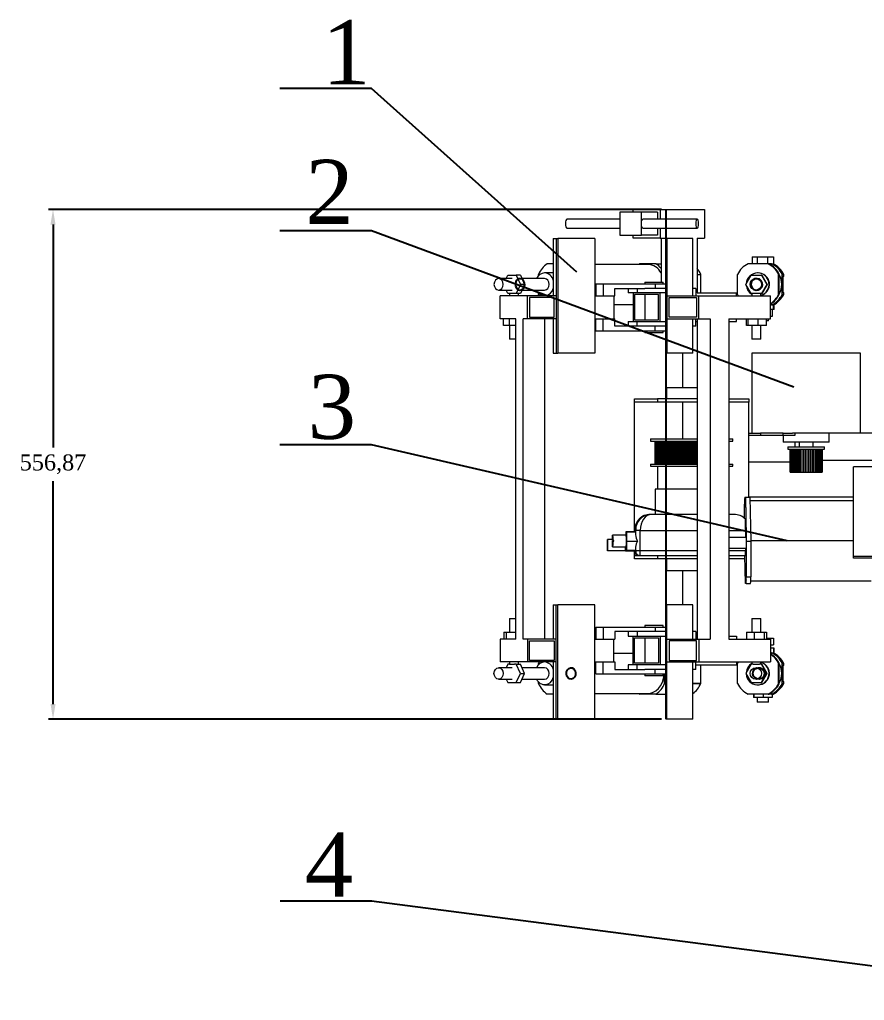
# Model space of a CAD drawing. Header units: millimetres. Extents: x -250 to 3947, y -1468 to 870.
# Drawn here: x -249.9 to -65.5, y 577.8 to 792.1 of the extents above; entities that cross this region are included whole.
import ezdxf

# ---------------------------------------------------------------- set-up
doc = ezdxf.new("R2010")
doc.units = ezdxf.units.MM
doc.header["$PDSIZE"] = -1
doc.styles.get("Standard").update_dxf_attribs({"font": 'times_0.ttf'})
doc.dimstyles.new('ISO-25', dxfattribs={"dimtxt": 2.5, "dimasz": 2.5, "dimexe": 1.25, "dimexo": 0.625, "dimtad": 1, "dimtxsty": 'Standard', "dimcen": 2.5, "dimadec": 0, "dimazin": 0, "dimtfac": 1, "dimtmove": 0, "dimatfit": 3, "dimfxl": 1, "dimarcsym": 0})

# ---------------------------------------------------------------- blocks, each defined once
blk = doc.blocks.new('*D4')
at = {"color": 0, "lineweight": -2}
for p, q in [((-109.77, 750.66), (-243.64, 750.66)), ((-242.64, 747.36), (-242.64, 698.68)), ((-242.64, 642.59), (-242.64, 691.27)), ((-109.77, 639.29), (-243.64, 639.29))]:
    blk.add_line(p, q, dxfattribs=at)
at = {"color": 0}
for points in [[(-243.19, 747.36), (-242.09, 747.36), (-242.64, 750.66)], [(-243.19, 642.59), (-242.09, 642.59), (-242.64, 639.29)]]:
    blk.add_solid(points, dxfattribs=at)
at = {"layer": 'Defpoints', "color": 0}
for p in [(-242.64, 750.66), (-108.77, 750.66), (-108.77, 639.29)]:
    blk.add_point(p, dxfattribs=at)
at = {"color": 0, "insert": (-242.64, 694.97), "char_height": 3.5, "attachment_point": 5}
blk.add_mtext('556,87', dxfattribs=at)

msp = doc.modelspace()

# ---------------------------------------------------------------- linework, layer by layer
for p, q in [((-173.1189, 777.0581), (-193.1189, 777.0581)), ((-128.2238, 736.9326), (-173.1189, 777.0581)), ((-108.765, 639.2865), (-108.765, 750.6615)), ((-173.1189, 746.0018), (-193.1189, 746.0018)), ((-80.8755, 711.8198), (-173.1189, 746.0018)), ((-173.1189, 699.2308), (-193.1189, 699.2308)), ((-82.3568, 678.2255), (-173.1189, 699.2308)), ((-173.0029, 599.5242), (-193.0029, 599.5242)), ((-6.1117, 577.8498), (-173.1189, 599.5393))]:
    msp.add_line(p, q)
at = {"color": 7, "linetype": 'Continuous', "lineweight": 15}
for p, q in [((-114.1458, 750.0365), (-118.8867, 750.0365)), ((-118.8867, 750.0365), (-118.8867, 747.5365)), ((-115.9841, 750.6615), (-110.058, 750.6615)), ((-115.9841, 750.0365), (-115.9841, 750.6615)), ((-110.6506, 750.0365), (-114.1458, 750.0365)), ((-114.1458, 747.5365), (-114.1458, 750.0365)), ((-110.6506, 750.0365), (-110.6506, 748.5365)), ((-110.058, 750.6615), (-110.058, 748.5365)), ((-110.058, 750.6615), (-100.3589, 750.6615)), ((-100.3589, 750.6615), (-100.3589, 744.4115)), ((-118.8867, 748.5365), (-130.4211, 748.5365)), ((-101.9758, 748.5365), (-113.828, 748.5365)), ((-130.4211, 746.5365), (-118.8867, 746.5365)), ((-118.8867, 747.5365), (-118.8867, 745.0365)), ((-114.1458, 745.0365), (-114.1458, 747.5365)), ((-113.828, 746.5365), (-101.9758, 746.5365)), ((-110.6506, 746.5365), (-110.6506, 745.0365)), ((-110.058, 746.5365), (-110.058, 744.4115)), ((-133.3996, 744.2865), (-133.3996, 731.7865)), ((-133.3996, 744.2865), (-132.7564, 744.2865)), ((-132.7564, 744.2865), (-132.7564, 719.2865)), ((-132.7564, 744.2865), (-132.4237, 744.2865)), ((-132.4237, 744.2865), (-132.4237, 719.2865)), ((-124.3295, 744.2865), (-132.4237, 744.2865)), ((-124.3295, 744.2865), (-124.3295, 719.2865)), ((-118.8867, 745.0365), (-114.1458, 745.0365)), ((-115.9841, 744.4115), (-115.9841, 745.0365)), ((-110.058, 744.4115), (-115.9841, 744.4115)), ((-110.6506, 745.0365), (-114.1458, 745.0365)), ((-110.058, 744.4115), (-103.9335, 744.4115)), ((-109.8596, 744.4115), (-109.8596, 734.7865)), ((-108.765, 744.2865), (-108.765, 719.2865)), ((-108.5662, 744.2865), (-108.765, 744.2865)), ((-108.5662, 744.2865), (-108.5662, 719.2865)), ((-102.9512, 744.2865), (-108.5662, 744.2865)), ((-103.9335, 744.4115), (-103.9335, 744.2865)), ((-102.9512, 731.7865), (-102.9512, 744.2865)), ((-101.9476, 744.4115), (-100.3589, 744.4115)), ((-101.9476, 744.4115), (-101.9476, 732.4115)), ((-89.959, 740.2865), (-89.959, 738.7865)), ((-89.959, 740.2865), (-88.8968, 740.2865)), ((-88.8968, 740.2865), (-88.8968, 738.7865)), ((-88.8968, 740.2865), (-86.5898, 740.2865)), ((-86.5898, 740.2865), (-86.5898, 738.7865)), ((-86.5898, 740.2865), (-85.345, 740.2865)), ((-85.345, 740.2865), (-85.345, 738.7865)), ((-133.3996, 738.7865), (-134.7164, 738.7865)), ((-112.76, 738.6615), (-124.3295, 738.6615)), ((-114.5273, 738.7865), (-114.7229, 738.6615)), ((-110.9927, 738.7865), (-114.5273, 738.7865)), ((-110.9927, 738.7865), (-109.8596, 738.7865)), ((-86.5059, 738.7865), (-90.8637, 738.7865)), ((-86.5059, 738.7865), (-86.3567, 738.7865)), ((-85.7141, 738.7865), (-86.3567, 738.7865)), ((-85.7141, 738.7865), (-85.4792, 738.7865)), ((-85.4792, 738.7865), (-85.345, 738.7865)), ((-142.4061, 735.5365), (-145.3321, 735.5365)), ((-143.6936, 735.5365), (-143.3425, 736.2865)), ((-143.3425, 736.2865), (-141.4698, 736.2865)), ((-140.592, 736.2865), (-141.4698, 736.2865)), ((-141.4698, 736.2865), (-140.5334, 734.2865)), ((-140.592, 736.2865), (-139.6556, 734.2865)), ((-135.2898, 735.5365), (-140.2409, 735.5365)), ((-136.5981, 736.1962), (-136.5981, 736.466)), ((-133.3996, 736.7865), (-135.2898, 736.7865)), ((-101.9476, 736.466), (-101.2109, 736.466)), ((-101.9476, 736.4115), (-101.1709, 736.4115)), ((-101.2109, 736.4115), (-101.2109, 736.466)), ((-101.1709, 732.4115), (-101.1709, 736.4115)), ((-93.1836, 732.1071), (-93.1836, 736.466)), ((-91.3666, 734.2865), (-90.2122, 736.2865)), ((-90.2122, 736.2865), (-87.9034, 736.2865)), ((-89.0578, 735.5365), (-89.1726, 735.5365)), ((-88.6848, 736.7865), (-88.7766, 736.7865)), ((-87.869, 736.2865), (-87.9034, 736.2865)), ((-87.9034, 736.2865), (-86.749, 734.2865)), ((-87.869, 736.2865), (-86.7146, 734.2865)), ((-84.186, 732.1071), (-84.186, 736.466)), ((-84.186, 736.466), (-84.0368, 736.466)), ((-84.0368, 732.1071), (-84.0368, 736.466)), ((-83.3942, 736.466), (-83.0844, 736.466)), ((-83.3942, 732.1071), (-83.3942, 736.466)), ((-83.0844, 736.0365), (-83.3024, 736.0365)), ((-83.3024, 736.0365), (-83.3024, 732.5365)), ((-83.0844, 736.0365), (-83.0844, 736.466)), ((-145.3321, 733.0365), (-142.4061, 733.0365)), ((-143.3425, 732.2865), (-143.6936, 733.0365)), ((-140.5334, 734.2865), (-141.4698, 732.2865)), ((-139.6556, 734.2865), (-140.592, 732.2865)), ((-139.6556, 734.2865), (-140.5334, 734.2865)), ((-140.2409, 733.0365), (-135.2898, 733.0365)), ((-124.0905, 734.4115), (-124.0905, 731.7865)), ((-124.0905, 734.4115), (-122.5372, 734.4115)), ((-122.5372, 734.4115), (-122.5372, 731.7865)), ((-122.5372, 734.4115), (-111.1252, 734.4115)), ((-119.953, 733.4115), (-113.3757, 733.4115)), ((-119.953, 731.7865), (-119.953, 733.4115)), ((-117.0787, 733.4115), (-117.0787, 732.4115)), ((-115.092, 733.4115), (-115.092, 732.4115)), ((-113.4323, 734.7865), (-113.4323, 734.4115)), ((-113.4323, 734.7865), (-109.4323, 734.7865)), ((-108.765, 733.4115), (-113.3757, 733.4115)), ((-111.1252, 734.4115), (-111.1252, 733.4115)), ((-111.1252, 734.4115), (-108.765, 734.4115)), ((-109.4323, 734.4115), (-109.4323, 734.7865)), ((-102.2739, 733.4115), (-102.9512, 733.4115)), ((-102.2739, 733.4115), (-102.2739, 731.7865)), ((-90.2122, 732.2865), (-91.3666, 734.2865)), ((-89.1726, 733.0365), (-89.0578, 733.0365)), ((-86.749, 734.2865), (-87.9034, 732.2865)), ((-86.7146, 734.2865), (-87.869, 732.2865)), ((-86.7146, 734.2865), (-86.749, 734.2865)), ((-144.9649, 726.7865), (-144.9649, 731.7865)), ((-139.0623, 731.7865), (-144.9649, 731.7865)), ((-142.9425, 732.2865), (-143.3425, 732.2865)), ((-142.9672, 732.2865), (-142.9672, 731.7865)), ((-141.8698, 732.2865), (-142.9425, 732.2865)), ((-141.4698, 732.2865), (-141.8698, 732.2865)), ((-140.592, 732.2865), (-141.4698, 732.2865)), ((-140.9672, 731.7865), (-140.9672, 732.2865)), ((-139.0623, 726.7865), (-139.0623, 731.7865)), ((-132.7564, 731.7865), (-139.0623, 731.7865)), ((-133.1978, 731.4365), (-138.6209, 731.4365)), ((-138.6209, 731.4365), (-138.6209, 727.1365)), ((-136.5981, 732.1071), (-136.5981, 732.3768)), ((-136.5981, 732.1071), (-136.4603, 731.7865)), ((-133.1978, 727.1365), (-133.1978, 731.4365)), ((-132.7564, 731.7865), (-132.7564, 726.7865)), ((-124.3295, 731.7865), (-122.5372, 731.7865)), ((-122.5372, 731.7865), (-119.953, 731.7865)), ((-120.1609, 731.7865), (-120.1609, 726.7865)), ((-115.9841, 732.4115), (-117.0787, 732.4115)), ((-115.5083, 732.4115), (-115.9841, 732.4115)), ((-115.9841, 732.4115), (-115.9841, 726.1615)), ((-115.6522, 732.0615), (-115.6522, 726.5115)), ((-110.3898, 732.0615), (-115.6522, 732.0615)), ((-115.092, 732.4115), (-115.5083, 732.4115)), ((-108.765, 732.4115), (-115.092, 732.4115)), ((-113.4323, 732.0615), (-113.4323, 726.5115)), ((-110.3898, 726.5115), (-110.3898, 732.0615)), ((-110.058, 726.1615), (-110.058, 732.4115)), ((-108.5662, 731.7865), (-108.5662, 726.7865)), ((-108.5662, 731.7865), (-101.6109, 731.7865)), ((-108.0793, 731.4365), (-102.0978, 731.4365)), ((-108.0793, 727.1365), (-108.0793, 731.4365)), ((-102.0978, 731.4365), (-102.0978, 727.1365)), ((-101.9476, 732.4115), (-93.3764, 732.4115)), ((-101.6109, 726.7865), (-101.6109, 731.7865)), ((-101.6109, 731.7865), (-85.9744, 731.7865)), ((-93.3764, 731.7865), (-93.3764, 732.4115)), ((-93.1836, 732.1071), (-93.0138, 731.7865)), ((-89.7191, 732.2865), (-90.2122, 732.2865)), ((-90.0406, 732.2865), (-90.0406, 731.7865)), ((-88.3965, 732.2865), (-89.7191, 732.2865)), ((-87.9034, 732.2865), (-88.3965, 732.2865)), ((-88.0406, 731.7865), (-88.0406, 732.2865)), ((-87.869, 732.2865), (-87.9034, 732.2865)), ((-85.9744, 726.7865), (-85.9744, 731.7865)), ((-84.186, 732.1071), (-84.0368, 732.1071)), ((-83.3942, 732.1071), (-83.0844, 732.1071)), ((-83.3024, 732.5365), (-83.0844, 732.5365)), ((-83.0844, 732.1071), (-83.0844, 732.5365)), ((-120.1609, 729.9115), (-115.9841, 729.9115)), ((-85.7141, 729.7865), (-85.9744, 729.7865)), ((-85.2816, 728.7865), (-85.9744, 728.7865)), ((-85.7141, 729.7865), (-85.5013, 729.7865)), ((-85.6135, 728.7865), (-85.6135, 727.2865)), ((-85.5013, 729.7865), (-85.2816, 729.7865)), ((-85.2816, 728.7865), (-85.2816, 729.7865)), ((-85.2816, 729.7865), (-85.152, 729.7865)), ((-85.152, 728.7865), (-85.2816, 728.7865)), ((-85.152, 728.7865), (-85.152, 729.7865)), ((-141.5476, 726.7865), (-144.9649, 726.7865)), ((-144.267, 725.2865), (-144.267, 726.7865)), ((-142.9347, 725.2865), (-142.9347, 726.7865)), ((-141.5476, 656.7865), (-141.5476, 726.7865)), ((-139.9943, 656.7865), (-139.9943, 726.7865)), ((-139.0623, 726.7865), (-139.9943, 726.7865)), ((-132.7564, 726.7865), (-139.0623, 726.7865)), ((-138.6209, 727.1365), (-133.1978, 727.1365)), ((-135.2417, 656.7865), (-135.2417, 726.7865)), ((-133.3996, 726.7865), (-133.3996, 719.2865)), ((-124.3295, 726.7865), (-122.5372, 726.7865)), ((-124.0905, 724.1615), (-124.0905, 726.7865)), ((-122.5372, 724.1615), (-122.5372, 726.7865)), ((-122.5372, 726.7865), (-119.953, 726.7865)), ((-119.953, 725.1615), (-119.953, 726.7865)), ((-115.6522, 726.5115), (-110.3898, 726.5115)), ((-108.5662, 726.7865), (-101.6109, 726.7865)), ((-102.0978, 727.1365), (-108.0793, 727.1365)), ((-102.9512, 719.2865), (-102.9512, 726.7865)), ((-102.2739, 725.1615), (-102.2739, 726.7865)), ((-101.9824, 726.7865), (-101.9824, 656.7865)), ((-101.6109, 726.7865), (-99.142, 726.7865)), ((-99.142, 726.7865), (-99.142, 656.7865)), ((-95.0271, 726.7865), (-85.9744, 726.7865)), ((-95.0271, 726.7865), (-95.0271, 656.7865)), ((-93.3764, 726.1615), (-93.3764, 726.7865)), ((-91.207, 725.2865), (-91.207, 726.7865)), ((-90.8165, 725.2865), (-90.8165, 726.7865)), ((-88.6501, 725.2865), (-88.6501, 726.7865)), ((-86.8741, 725.2865), (-86.8741, 726.7865)), ((-86.402, 726.2865), (-86.402, 726.7865)), ((-85.6135, 727.2865), (-85.9744, 727.2865)), ((-142.9347, 725.2865), (-144.267, 725.2865)), ((-142.9672, 725.2865), (-142.9672, 722.2865)), ((-141.5476, 725.2865), (-142.9347, 725.2865)), ((-113.3757, 725.1615), (-119.953, 725.1615)), ((-117.0787, 726.1615), (-117.0787, 725.1615)), ((-117.0787, 726.1615), (-115.9841, 726.1615)), ((-115.9841, 726.1615), (-115.5083, 726.1615)), ((-115.5083, 726.1615), (-115.092, 726.1615)), ((-115.092, 726.1615), (-108.765, 726.1615)), ((-115.092, 725.1615), (-115.092, 726.1615)), ((-108.765, 725.1615), (-113.3757, 725.1615)), ((-111.1252, 724.1615), (-111.1252, 725.1615)), ((-102.2739, 725.1615), (-102.9512, 725.1615)), ((-102.2739, 726.1615), (-101.9824, 726.1615)), ((-95.0271, 726.1615), (-93.3764, 726.1615)), ((-90.8165, 725.2865), (-91.207, 725.2865)), ((-88.6501, 725.2865), (-90.8165, 725.2865)), ((-90.0406, 725.2865), (-90.0406, 722.2865)), ((-86.8741, 725.2865), (-88.6501, 725.2865)), ((-88.0406, 722.2865), (-88.0406, 725.2865)), ((-86.402, 726.2865), (-86.8741, 726.2865)), ((-141.5476, 722.2865), (-142.9672, 722.2865)), ((-124.0905, 724.1615), (-122.5372, 724.1615)), ((-122.5372, 724.1615), (-111.1252, 724.1615)), ((-113.4323, 724.1615), (-113.4323, 723.7865)), ((-113.4323, 723.7865), (-109.4323, 723.7865)), ((-111.1252, 724.1615), (-108.765, 724.1615)), ((-109.4323, 723.7865), (-109.4323, 724.1615)), ((-88.0406, 722.2865), (-90.0406, 722.2865)), ((-133.3996, 719.2865), (-132.7564, 719.2865)), ((-132.7564, 719.2865), (-132.4237, 719.2865)), ((-124.3295, 719.2865), (-132.4237, 719.2865)), ((-108.5662, 719.2865), (-108.765, 719.2865)), ((-102.9512, 719.2865), (-108.5662, 719.2865)), ((-105.1709, 719.2865), (-105.1709, 711.7865)), ((-90.0609, 719.2865), (-90.0609, 701.7865)), ((-78.1709, 719.2865), (-90.0609, 719.2865)), ((-66.2809, 719.2865), (-78.1709, 719.2865)), ((-66.2809, 701.7865), (-66.2809, 719.2865)), ((-108.6709, 711.7865), (-108.6709, 709.2865)), ((-108.6709, 711.7865), (-101.9824, 711.7865)), ((-115.6709, 708.5365), (-115.6709, 709.2865)), ((-115.6709, 709.2865), (-110.6709, 709.2865)), ((-110.6709, 709.2865), (-110.6709, 708.5365)), ((-101.9824, 709.2865), (-110.6709, 709.2865)), ((-95.0271, 709.2865), (-90.6709, 709.2865)), ((-90.6709, 709.2865), (-90.6709, 708.5365)), ((-110.6709, 708.5365), (-115.6709, 708.5365)), ((-115.6709, 680.2611), (-115.6709, 708.5365)), ((-101.9824, 708.5365), (-110.6709, 708.5365)), ((-105.1709, 708.5365), (-105.1709, 700.5365)), ((-90.6709, 708.5365), (-95.0271, 708.5365)), ((-90.6709, 701.7865), (-90.6709, 708.5365)), ((-90.6709, 701.2865), (-90.6709, 701.7865)), ((-90.6709, 701.7865), (-88.1709, 701.7865)), ((-88.1709, 701.2865), (-90.6709, 701.2865)), ((-90.6709, 687.7623), (-90.6709, 701.2865)), ((-88.1709, 701.7865), (-88.1709, 701.2865)), ((-83.1709, 701.7865), (-88.1709, 701.7865)), ((-83.1709, 701.2865), (-88.1709, 701.2865)), ((-83.1709, 701.2865), (-83.1709, 701.7865)), ((-83.1709, 701.7865), (-81.1743, 701.7865)), ((-83.1709, 701.2865), (-83.1709, 699.7865)), ((-80.6709, 701.2865), (-83.1709, 701.2865)), ((-78.1709, 701.7865), (-81.1743, 701.7865)), ((-80.6709, 701.7865), (-80.6709, 701.2865)), ((-66.2809, 701.7865), (-78.1709, 701.7865)), ((-73.1709, 699.7865), (-73.1709, 701.7865)), ((-47.8617, 701.7865), (-66.2809, 701.7865)), ((-112.1709, 700.5365), (-112.1709, 700.0365)), ((-112.1709, 700.5365), (-101.9824, 700.5365)), ((-112.1709, 700.0365), (-101.9824, 700.0365)), ((-111.1697, 695.0365), (-111.1697, 700.0365)), ((-111.1667, 700.0365), (-111.1667, 695.0365)), ((-111.1513, 695.0365), (-111.1513, 700.0365)), ((-111.1421, 700.0365), (-111.1421, 695.0365)), ((-111.1111, 695.0365), (-111.1111, 700.0365)), ((-111.0957, 700.0365), (-111.0957, 695.0365)), ((-111.0491, 695.0365), (-111.0491, 700.0365)), ((-111.0275, 700.0365), (-111.0275, 695.0365)), ((-110.9655, 695.0365), (-110.9655, 700.0365)), ((-110.9378, 700.0365), (-110.9378, 695.0365)), ((-110.8605, 695.0365), (-110.8605, 700.0365)), ((-110.8269, 700.0365), (-110.8269, 695.0365)), ((-110.7345, 695.0365), (-110.7345, 700.0365)), ((-110.6949, 700.0365), (-110.6949, 695.0365)), ((-110.5877, 695.0365), (-110.5877, 700.0365)), ((-110.5423, 700.0365), (-110.5423, 695.0365)), ((-110.4206, 695.0365), (-110.4206, 700.0365)), ((-110.3695, 700.0365), (-110.3695, 695.0365)), ((-110.2336, 695.0365), (-110.2336, 700.0365)), ((-110.177, 700.0365), (-110.177, 695.0365)), ((-110.0273, 695.0365), (-110.0273, 700.0365)), ((-109.9653, 700.0365), (-109.9653, 695.0365)), ((-109.8022, 695.0365), (-109.8022, 700.0365)), ((-109.735, 700.0365), (-109.735, 695.0365)), ((-109.5589, 695.0365), (-109.5589, 700.0365)), ((-109.4866, 700.0365), (-109.4866, 695.0365)), ((-109.2981, 695.0365), (-109.2981, 700.0365)), ((-109.221, 700.0365), (-109.221, 695.0365)), ((-109.0205, 695.0365), (-109.0205, 700.0365)), ((-108.9387, 700.0365), (-108.9387, 695.0365)), ((-108.7269, 695.0365), (-108.7269, 700.0365)), ((-108.6407, 700.0365), (-108.6407, 695.0365)), ((-108.418, 695.0365), (-108.418, 700.0365)), ((-108.3277, 700.0365), (-108.3277, 695.0365)), ((-108.0947, 695.0365), (-108.0947, 700.0365)), ((-108.0005, 700.0365), (-108.0005, 695.0365)), ((-107.758, 695.0365), (-107.758, 700.0365)), ((-107.6601, 700.0365), (-107.6601, 695.0365)), ((-107.4087, 695.0365), (-107.4087, 700.0365)), ((-107.3074, 700.0365), (-107.3074, 695.0365)), ((-107.0478, 695.0365), (-107.0478, 700.0365)), ((-106.9434, 700.0365), (-106.9434, 695.0365)), ((-106.6762, 695.0365), (-106.6762, 700.0365)), ((-106.569, 700.0365), (-106.569, 695.0365)), ((-106.2951, 695.0365), (-106.2951, 700.0365)), ((-106.1853, 700.0365), (-106.1853, 695.0365)), ((-105.9053, 695.0365), (-105.9053, 700.0365)), ((-105.7933, 700.0365), (-105.7933, 695.0365)), ((-105.5081, 695.0365), (-105.5081, 700.0365)), ((-105.3942, 700.0365), (-105.3942, 695.0365)), ((-105.1045, 695.0365), (-105.1045, 700.0365)), ((-104.9889, 700.0365), (-104.9889, 695.0365)), ((-104.6956, 695.0365), (-104.6956, 700.0365)), ((-104.5787, 700.0365), (-104.5787, 695.0365)), ((-104.2825, 695.0365), (-104.2825, 700.0365)), ((-104.1646, 700.0365), (-104.1646, 695.0365)), ((-103.8663, 695.0365), (-103.8663, 700.0365)), ((-103.7478, 700.0365), (-103.7478, 695.0365)), ((-103.4483, 695.0365), (-103.4483, 700.0365)), ((-103.3294, 700.0365), (-103.3294, 695.0365)), ((-103.0294, 695.0365), (-103.0294, 700.0365)), ((-102.9106, 700.0365), (-102.9106, 695.0365)), ((-102.611, 695.0365), (-102.611, 700.0365)), ((-102.4925, 700.0365), (-102.4925, 695.0365)), ((-102.1941, 695.0365), (-102.1941, 700.0365)), ((-102.0762, 700.0365), (-102.0762, 695.0365)), ((-95.0271, 700.5365), (-94.2212, 700.5365)), ((-95.0271, 700.0365), (-94.2212, 700.0365)), ((-94.2212, 700.5365), (-94.1709, 700.5365)), ((-94.2212, 700.0365), (-94.1709, 700.0365)), ((-94.1709, 700.0365), (-94.1709, 700.5365)), ((-78.1709, 699.7865), (-83.1709, 699.7865)), ((-82.1709, 698.7865), (-82.1709, 698.2865)), ((-82.1709, 698.7865), (-74.1709, 698.7865)), ((-80.6709, 699.7865), (-80.6709, 698.7865)), ((-79.6709, 699.7865), (-79.6709, 698.7865)), ((-73.1709, 699.7865), (-78.1709, 699.7865)), ((-76.6709, 698.7865), (-76.6709, 699.7865)), ((-74.1709, 698.2865), (-74.1709, 698.7865)), ((-82.1709, 698.2865), (-74.1709, 698.2865)), ((-81.6677, 698.2865), (-81.6677, 693.2865)), ((-81.6642, 693.2865), (-81.6642, 698.2865)), ((-81.6329, 698.2865), (-81.6329, 693.2865)), ((-81.6225, 693.2865), (-81.6225, 698.2865)), ((-81.5601, 698.2865), (-81.5601, 693.2865)), ((-81.5429, 693.2865), (-81.5429, 698.2865)), ((-81.4502, 698.2865), (-81.4502, 693.2865)), ((-81.4264, 693.2865), (-81.4264, 698.2865)), ((-81.3044, 698.2865), (-81.3044, 693.2865)), ((-81.2742, 693.2865), (-81.2742, 698.2865)), ((-81.1243, 698.2865), (-81.1243, 693.2865)), ((-81.088, 693.2865), (-81.088, 698.2865)), ((-80.9117, 698.2865), (-80.9117, 693.2865)), ((-80.8699, 693.2865), (-80.8699, 698.2865)), ((-80.6692, 698.2865), (-80.6692, 693.2865)), ((-80.6222, 693.2865), (-80.6222, 698.2865)), ((-80.3993, 698.2865), (-80.3993, 693.2865)), ((-80.3476, 693.2865), (-80.3476, 698.2865)), ((-80.105, 698.2865), (-80.105, 693.2865)), ((-80.0492, 693.2865), (-80.0492, 698.2865)), ((-79.7895, 698.2865), (-79.7895, 693.2865)), ((-79.7302, 693.2865), (-79.7302, 698.2865)), ((-79.4562, 698.2865), (-79.4562, 693.2865)), ((-79.3941, 693.2865), (-79.3941, 698.2865)), ((-79.1089, 698.2865), (-79.1089, 693.2865)), ((-79.0446, 693.2865), (-79.0446, 698.2865)), ((-78.7513, 698.2865), (-78.7513, 693.2865)), ((-78.6856, 693.2865), (-78.6856, 698.2865)), ((-78.3873, 698.2865), (-78.3873, 693.2865)), ((-78.3209, 693.2865), (-78.3209, 698.2865)), ((-78.021, 698.2865), (-78.021, 693.2865)), ((-77.9546, 693.2865), (-77.9546, 698.2865)), ((-77.6563, 698.2865), (-77.6563, 693.2865)), ((-77.5906, 693.2865), (-77.5906, 698.2865)), ((-77.2972, 698.2865), (-77.2972, 693.2865)), ((-77.233, 693.2865), (-77.233, 698.2865)), ((-76.9477, 698.2865), (-76.9477, 693.2865)), ((-76.8857, 693.2865), (-76.8857, 698.2865)), ((-76.6117, 698.2865), (-76.6117, 693.2865)), ((-76.5524, 693.2865), (-76.5524, 698.2865)), ((-76.2927, 698.2865), (-76.2927, 693.2865)), ((-76.2369, 693.2865), (-76.2369, 698.2865)), ((-75.9943, 698.2865), (-75.9943, 693.2865)), ((-75.9426, 693.2865), (-75.9426, 698.2865)), ((-75.7197, 698.2865), (-75.7197, 693.2865)), ((-75.6727, 693.2865), (-75.6727, 698.2865)), ((-75.472, 698.2865), (-75.472, 693.2865)), ((-75.4301, 693.2865), (-75.4301, 698.2865)), ((-75.2538, 698.2865), (-75.2538, 693.2865)), ((-75.2176, 693.2865), (-75.2176, 698.2865)), ((-75.0676, 698.2865), (-75.0676, 693.2865)), ((-75.0375, 693.2865), (-75.0375, 698.2865)), ((-74.9155, 698.2865), (-74.9155, 693.2865)), ((-74.8916, 693.2865), (-74.8916, 698.2865)), ((-74.799, 698.2865), (-74.799, 693.2865)), ((-74.7817, 693.2865), (-74.7817, 698.2865)), ((-74.7194, 698.2865), (-74.7194, 693.2865)), ((-74.709, 693.2865), (-74.709, 698.2865)), ((-74.6776, 698.2865), (-74.6776, 693.2865)), ((-74.6742, 693.2865), (-74.6742, 698.2865)), ((-112.1709, 695.0365), (-112.1709, 694.5365)), ((-112.1709, 695.0365), (-101.9824, 695.0365)), ((-112.1709, 694.5365), (-101.9824, 694.5365)), ((-110.6709, 694.5365), (-110.6709, 689.5365)), ((-95.0271, 695.0365), (-94.2212, 695.0365)), ((-95.0271, 694.5365), (-94.2212, 694.5365)), ((-94.2212, 695.0365), (-94.1709, 695.0365)), ((-94.2212, 694.5365), (-94.1709, 694.5365)), ((-94.1709, 694.5365), (-94.1709, 695.0365)), ((-81.6677, 695.4097), (-90.6709, 695.4097)), ((-47.8617, 695.7865), (-74.6742, 695.7865)), ((-57.8617, 694.4445), (-67.8617, 694.4445)), ((-67.8617, 674.7945), (-67.8617, 694.4445)), ((-81.6677, 693.2865), (-81.6642, 693.2865)), ((-81.6642, 693.2865), (-81.6329, 693.2865)), ((-81.6329, 693.2865), (-81.6225, 693.2865)), ((-81.6225, 693.2865), (-81.5601, 693.2865)), ((-81.5601, 693.2865), (-81.5429, 693.2865)), ((-81.5429, 693.2865), (-81.4502, 693.2865)), ((-81.4502, 693.2865), (-81.4264, 693.2865)), ((-81.4264, 693.2865), (-81.3044, 693.2865)), ((-81.3044, 693.2865), (-81.2742, 693.2865)), ((-81.2742, 693.2865), (-81.1243, 693.2865)), ((-81.1243, 693.2865), (-81.088, 693.2865)), ((-81.088, 693.2865), (-80.9117, 693.2865)), ((-80.9117, 693.2865), (-80.8699, 693.2865)), ((-80.8699, 693.2865), (-80.6692, 693.2865)), ((-80.6692, 693.2865), (-80.6222, 693.2865)), ((-80.6222, 693.2865), (-80.3993, 693.2865)), ((-80.3993, 693.2865), (-80.3476, 693.2865)), ((-80.3476, 693.2865), (-80.105, 693.2865)), ((-80.105, 693.2865), (-80.0492, 693.2865)), ((-80.0492, 693.2865), (-79.7895, 693.2865)), ((-79.7895, 693.2865), (-79.7302, 693.2865)), ((-79.7302, 693.2865), (-79.4562, 693.2865)), ((-79.4562, 693.2865), (-79.3941, 693.2865)), ((-79.3941, 693.2865), (-79.1089, 693.2865)), ((-79.1089, 693.2865), (-79.0446, 693.2865)), ((-79.0446, 693.2865), (-78.7513, 693.2865)), ((-78.7513, 693.2865), (-78.6856, 693.2865)), ((-78.6856, 693.2865), (-78.3873, 693.2865)), ((-78.3873, 693.2865), (-78.3209, 693.2865)), ((-78.3209, 693.2865), (-78.021, 693.2865)), ((-78.021, 693.2865), (-77.9546, 693.2865)), ((-77.9546, 693.2865), (-77.6563, 693.2865)), ((-77.6563, 693.2865), (-77.5906, 693.2865)), ((-77.5906, 693.2865), (-77.2972, 693.2865)), ((-77.2972, 693.2865), (-77.233, 693.2865)), ((-77.233, 693.2865), (-76.9477, 693.2865)), ((-76.9477, 693.2865), (-76.8857, 693.2865)), ((-76.8857, 693.2865), (-76.6117, 693.2865)), ((-76.6117, 693.2865), (-76.5524, 693.2865)), ((-76.5524, 693.2865), (-76.2927, 693.2865)), ((-76.2927, 693.2865), (-76.2369, 693.2865)), ((-76.2369, 693.2865), (-75.9943, 693.2865)), ((-75.9943, 693.2865), (-75.9426, 693.2865)), ((-75.9426, 693.2865), (-75.7197, 693.2865)), ((-75.7197, 693.2865), (-75.6727, 693.2865)), ((-75.6727, 693.2865), (-75.472, 693.2865)), ((-75.472, 693.2865), (-75.4301, 693.2865)), ((-75.4301, 693.2865), (-75.2538, 693.2865)), ((-75.2538, 693.2865), (-75.2176, 693.2865)), ((-75.2176, 693.2865), (-75.0676, 693.2865)), ((-75.0676, 693.2865), (-75.0375, 693.2865)), ((-75.0375, 693.2865), (-74.9155, 693.2865)), ((-74.9155, 693.2865), (-74.8916, 693.2865)), ((-74.8916, 693.2865), (-74.799, 693.2865)), ((-74.799, 693.2865), (-74.7817, 693.2865)), ((-74.7817, 693.2865), (-74.7194, 693.2865)), ((-74.7194, 693.2865), (-74.709, 693.2865)), ((-74.709, 693.2865), (-74.6776, 693.2865)), ((-74.6776, 693.2865), (-74.6742, 693.2865)), ((-111.1709, 689.5365), (-111.1709, 684.0365)), ((-101.9824, 689.5365), (-111.1709, 689.5365)), ((-91.6162, 683.1657), (-91.6162, 686.2624)), ((-91.5895, 687.7623), (-91.4513, 687.7623)), ((-91.4513, 687.7623), (-91.2945, 678.9649)), ((-91.4513, 687.7623), (-90.4515, 687.7623)), ((-67.8617, 687.7865), (-90.6709, 687.7865)), ((-90.4515, 687.7623), (-90.2808, 678.1925)), ((-67.8617, 686.9756), (-90.4374, 686.9756)), ((-111.9645, 684.0365), (-112.1695, 684.0365)), ((-101.9824, 684.0365), (-111.9645, 684.0365)), ((-93.9673, 684.0365), (-95.0271, 684.0365)), ((-117.4458, 679.4755), (-120.4453, 679.4755)), ((-117.4739, 679.4755), (-117.4652, 680.2611)), ((-117.4652, 680.2611), (-117.4241, 680.188)), ((-117.4652, 680.2611), (-115.4655, 680.2611)), ((-117.4241, 680.188), (-117.4046, 678.1525)), ((-117.4241, 680.188), (-115.4244, 680.188)), ((-115.6709, 680.5365), (-115.6709, 680.2611)), ((-115.669, 680.5365), (-115.4193, 680.5365)), ((-115.4655, 680.2611), (-115.4244, 680.188)), ((-115.4244, 680.188), (-115.4193, 679.6607)), ((-115.4193, 680.5365), (-115.4193, 679.6607)), ((-114.4017, 680.5365), (-115.4193, 680.5365)), ((-114.4017, 676.0365), (-114.4017, 680.5365)), ((-91.4053, 680.5365), (-91.4053, 678.9649)), ((-121.5386, 676.0365), (-121.5386, 678.5365)), ((-121.5299, 678.5365), (-121.5299, 676.0365)), ((-120.4675, 678.2912), (-120.423, 678.2912)), ((-120.423, 678.1599), (-120.4675, 678.1599)), ((-120.1731, 678.2912), (-120.423, 678.2912)), ((-120.423, 678.1599), (-120.1731, 678.1599)), ((-117.4046, 678.1525), (-117.4263, 676.19)), ((-117.4046, 678.1525), (-114.9938, 678.1525)), ((-91.2807, 678.9649), (-91.2807, 678.1925)), ((-91.2807, 678.1925), (-91.2807, 676.5958)), ((-91.2807, 678.1925), (-90.2808, 678.1925)), ((-67.8617, 678.2255), (-90.2814, 678.2255)), ((-90.2808, 678.1925), (-90.2808, 670.3963)), ((-120.4453, 676.9755), (-117.4458, 676.9755)), ((-117.6408, 676.0365), (-117.6408, 676.9755)), ((-117.6408, 676.0365), (-115.4907, 676.0365)), ((-117.4675, 676.2631), (-117.4743, 676.9755)), ((-117.4263, 676.19), (-117.4675, 676.2631)), ((-117.4263, 676.19), (-115.4266, 676.19)), ((-115.6709, 675.0365), (-115.6709, 676.0365)), ((-115.6709, 674.2865), (-115.6709, 675.0365)), ((-115.6709, 675.0365), (-114.5639, 675.0365)), ((-115.4907, 676.19), (-115.4907, 676.0365)), ((-115.4193, 676.0365), (-115.4907, 676.0365)), ((-115.4193, 676.8496), (-115.4266, 676.19)), ((-115.4193, 676.8496), (-115.4193, 676.0365)), ((-114.4017, 676.0365), (-115.4193, 676.0365)), ((-114.5639, 675.0365), (-114.4195, 675.0365)), ((-114.4195, 675.0365), (-101.9824, 675.0365)), ((-110.6709, 675.0365), (-110.6709, 674.2865)), ((-95.0271, 675.0365), (-91.4231, 675.0365)), ((-91.4522, 668.8963), (-91.5617, 675.0365)), ((-91.4053, 676.5958), (-91.4053, 676.0365)), ((-91.2807, 676.5958), (-91.2807, 670.3963)), ((-110.6709, 674.2865), (-115.6709, 674.2865)), ((-101.9824, 674.2865), (-110.6709, 674.2865)), ((-108.6709, 674.2865), (-108.6709, 671.7865)), ((-91.5483, 674.2865), (-95.0271, 674.2865)), ((-67.8617, 674.4445), (-67.8617, 674.7945)), ((-57.8617, 674.7945), (-67.8617, 674.7945)), ((-57.8617, 674.4445), (-67.8617, 674.4445)), ((-108.6709, 671.7865), (-101.9824, 671.7865)), ((-105.1709, 671.7865), (-105.1709, 664.2865)), ((-91.3074, 668.8963), (-91.4522, 668.8963)), ((-91.3074, 668.8963), (-90.3076, 668.8963)), ((-91.2807, 670.3963), (-90.2808, 670.3963)), ((-63.9543, 669.4756), (-90.2865, 669.4756)), ((-133.3996, 664.2865), (-133.3996, 656.7865)), ((-133.3996, 664.2865), (-132.7564, 664.2865)), ((-132.7564, 639.2865), (-132.7564, 664.2865)), ((-132.7564, 664.2865), (-132.4237, 664.2865)), ((-132.4237, 639.2865), (-132.4237, 664.2865)), ((-124.3295, 664.2865), (-132.4237, 664.2865)), ((-124.3295, 639.2865), (-124.3295, 664.2865)), ((-108.765, 639.2865), (-108.765, 664.2865)), ((-108.5662, 664.2865), (-108.765, 664.2865)), ((-108.5662, 639.2865), (-108.5662, 664.2865)), ((-102.9512, 664.2865), (-108.5662, 664.2865)), ((-102.9512, 656.7865), (-102.9512, 664.2865)), ((-142.9672, 661.2865), (-142.9672, 658.2865)), ((-142.9672, 661.2865), (-141.5476, 661.2865)), ((-90.0406, 661.2865), (-90.0406, 658.2865)), ((-90.0406, 661.2865), (-88.0406, 661.2865)), ((-88.0406, 658.2865), (-88.0406, 661.2865)), ((-144.1773, 658.2865), (-144.1773, 656.7865)), ((-144.1773, 658.2865), (-143.6526, 658.2865)), ((-143.6526, 658.2865), (-143.6526, 656.7865)), ((-143.6526, 658.2865), (-141.5476, 658.2865)), ((-124.0905, 659.4115), (-124.0905, 656.7865)), ((-124.0905, 659.4115), (-122.5372, 659.4115)), ((-122.5372, 659.4115), (-122.5372, 656.7865)), ((-122.5372, 659.4115), (-111.1252, 659.4115)), ((-119.953, 658.4115), (-119.953, 656.7865)), ((-113.3757, 658.4115), (-119.953, 658.4115)), ((-117.0787, 658.4115), (-117.0787, 657.4115)), ((-115.092, 658.4115), (-115.092, 657.4115)), ((-113.4323, 659.7865), (-113.4323, 659.4115)), ((-109.536, 659.7865), (-113.4323, 659.7865)), ((-108.765, 658.4115), (-113.3757, 658.4115)), ((-111.1252, 659.4115), (-111.1252, 658.4115)), ((-111.1252, 659.4115), (-108.765, 659.4115)), ((-109.4323, 659.7865), (-109.536, 659.7865)), ((-109.4323, 659.4115), (-109.4323, 659.7865)), ((-102.2739, 658.4115), (-102.9512, 658.4115)), ((-102.2739, 658.4115), (-102.2739, 656.7865)), ((-91.2415, 658.2865), (-91.2415, 656.7865)), ((-91.2415, 658.2865), (-89.5351, 658.2865)), ((-89.5351, 658.2865), (-89.5351, 656.7865)), ((-89.5351, 658.2865), (-87.3343, 658.2865)), ((-87.3343, 658.2865), (-87.3343, 656.7865)), ((-87.3343, 658.2865), (-86.8397, 658.2865)), ((-86.8397, 658.2865), (-86.8397, 656.7865)), ((-144.9649, 656.7865), (-144.9649, 651.7865)), ((-141.5476, 656.7865), (-144.9649, 656.7865)), ((-139.0623, 656.7865), (-139.9943, 656.7865)), ((-139.0623, 656.7865), (-139.0623, 651.7865)), ((-132.7564, 656.7865), (-139.0623, 656.7865)), ((-138.6209, 656.4365), (-133.1978, 656.4365)), ((-138.6209, 652.1365), (-138.6209, 656.4365)), ((-133.1978, 656.4365), (-133.1978, 652.1365)), ((-132.7564, 651.7865), (-132.7564, 656.7865)), ((-124.3295, 656.7865), (-122.5372, 656.7865)), ((-122.5372, 656.7865), (-119.953, 656.7865)), ((-120.1609, 651.7865), (-120.1609, 656.7865)), ((-117.0787, 657.4115), (-115.9841, 657.4115)), ((-115.9841, 657.4115), (-115.5083, 657.4115)), ((-115.9841, 651.1615), (-115.9841, 657.4115)), ((-115.6522, 657.0615), (-110.3898, 657.0615)), ((-115.6522, 651.5115), (-115.6522, 657.0615)), ((-115.5083, 657.4115), (-115.092, 657.4115)), ((-115.092, 657.4115), (-108.765, 657.4115)), ((-113.4323, 657.0615), (-113.4323, 651.5115)), ((-110.3898, 657.0615), (-110.3898, 651.5115)), ((-110.058, 657.4115), (-110.058, 651.1615)), ((-108.5662, 651.7865), (-108.5662, 656.7865)), ((-108.5662, 656.7865), (-101.6109, 656.7865)), ((-102.0978, 656.4365), (-108.0793, 656.4365)), ((-108.0793, 656.4365), (-108.0793, 652.1365)), ((-102.2739, 657.4115), (-101.9824, 657.4115)), ((-102.0978, 652.1365), (-102.0978, 656.4365)), ((-101.6109, 656.7865), (-101.6109, 651.7865)), ((-101.6109, 656.7865), (-99.142, 656.7865)), ((-95.0271, 657.4115), (-93.3764, 657.4115)), ((-95.0271, 656.7865), (-85.9744, 656.7865)), ((-93.3764, 657.4115), (-93.3764, 656.7865)), ((-86.8397, 657.0056), (-86.5898, 657.0056)), ((-86.5898, 657.0056), (-86.5898, 656.7865)), ((-86.5898, 657.0056), (-85.345, 657.0056)), ((-85.9744, 656.7865), (-85.9744, 651.7865)), ((-85.345, 657.0056), (-85.345, 655.5056)), ((-115.9841, 653.6615), (-120.1609, 653.6615)), ((-85.9744, 655.5056), (-85.345, 655.5056)), ((-85.2816, 654.7865), (-85.9744, 654.7865)), ((-85.7141, 653.7865), (-85.9744, 653.7865)), ((-85.7141, 653.7865), (-85.5013, 653.7865)), ((-85.5013, 653.7865), (-85.2816, 653.7865)), ((-85.2816, 654.7865), (-85.2816, 653.7865)), ((-85.152, 654.7865), (-85.2816, 654.7865)), ((-85.2816, 653.7865), (-85.152, 653.7865)), ((-85.152, 653.7865), (-85.152, 654.7865)), ((-139.0623, 651.7865), (-144.9649, 651.7865)), ((-142.9672, 651.7865), (-142.9672, 651.2865)), ((-140.9672, 651.2865), (-140.9672, 651.7865)), ((-132.7564, 651.7865), (-139.0623, 651.7865)), ((-133.1978, 652.1365), (-138.6209, 652.1365)), ((-136.4603, 651.7865), (-136.5981, 651.466)), ((-136.5981, 651.1962), (-136.5981, 651.466)), ((-133.3996, 651.7865), (-133.3996, 639.2865)), ((-124.3295, 651.7865), (-122.5372, 651.7865)), ((-124.0905, 649.1615), (-124.0905, 651.7865)), ((-122.5372, 649.1615), (-122.5372, 651.7865)), ((-122.5372, 651.7865), (-119.953, 651.7865)), ((-119.953, 651.7865), (-119.953, 650.1615)), ((-110.3898, 651.5115), (-115.6522, 651.5115)), ((-108.5662, 651.7865), (-101.6109, 651.7865)), ((-108.0793, 652.1365), (-102.0978, 652.1365)), ((-102.9512, 639.2865), (-102.9512, 651.7865)), ((-102.2739, 650.1615), (-102.2739, 651.7865)), ((-101.6109, 651.7865), (-85.9744, 651.7865)), ((-93.3764, 651.7865), (-93.3764, 651.1615)), ((-93.0138, 651.7865), (-93.1836, 651.466)), ((-93.1836, 647.1071), (-93.1836, 651.466)), ((-90.0406, 651.7865), (-90.0406, 651.2865)), ((-88.0406, 651.2865), (-88.0406, 651.7865)), ((-84.186, 647.1071), (-84.186, 651.466)), ((-84.186, 651.466), (-84.0368, 651.466)), ((-84.0368, 647.1071), (-84.0368, 651.466)), ((-83.3942, 647.1071), (-83.3942, 651.466)), ((-83.3942, 651.466), (-83.0844, 651.466)), ((-83.0844, 651.0365), (-83.0844, 651.466)), ((-142.4061, 650.5365), (-145.3321, 650.5365)), ((-143.3425, 651.2865), (-143.6936, 650.5365)), ((-142.9425, 651.2865), (-143.3425, 651.2865)), ((-142.9425, 651.2865), (-141.8698, 651.2865)), ((-141.4698, 651.2865), (-141.8698, 651.2865)), ((-140.5334, 649.2865), (-141.4698, 651.2865)), ((-141.4698, 651.2865), (-140.592, 651.2865)), ((-141.4698, 647.2865), (-140.5334, 649.2865)), ((-139.6556, 649.2865), (-140.592, 651.2865)), ((-140.592, 647.2865), (-139.6556, 649.2865)), ((-140.5334, 649.2865), (-139.6556, 649.2865)), ((-135.2898, 650.5365), (-140.2409, 650.5365)), ((-119.953, 650.1615), (-113.3757, 650.1615)), ((-117.0787, 651.1615), (-117.0787, 650.1615)), ((-115.9841, 651.1615), (-117.0787, 651.1615)), ((-115.5083, 651.1615), (-115.9841, 651.1615)), ((-115.092, 651.1615), (-115.5083, 651.1615)), ((-115.092, 650.1615), (-115.092, 651.1615)), ((-108.765, 651.1615), (-115.092, 651.1615)), ((-108.765, 650.1615), (-113.3757, 650.1615)), ((-111.1252, 649.1615), (-111.1252, 650.1615)), ((-102.2739, 650.1615), (-102.9512, 650.1615)), ((-102.2739, 651.1615), (-93.3764, 651.1615)), ((-101.1709, 647.1615), (-101.1709, 651.1615)), ((-90.2122, 651.2865), (-91.3666, 649.2865)), ((-91.3666, 649.2865), (-90.2122, 647.2865)), ((-89.7191, 651.2865), (-90.2122, 651.2865)), ((-89.7191, 651.2865), (-88.3965, 651.2865)), ((-89.0578, 650.5365), (-89.1726, 650.5365)), ((-87.9034, 651.2865), (-88.3965, 651.2865)), ((-86.749, 649.2865), (-87.9034, 651.2865)), ((-87.9034, 651.2865), (-87.869, 651.2865)), ((-87.9034, 647.2865), (-86.749, 649.2865)), ((-86.7146, 649.2865), (-87.869, 651.2865)), ((-87.869, 647.2865), (-86.7146, 649.2865)), ((-86.749, 649.2865), (-86.7146, 649.2865)), ((-83.0844, 651.0365), (-83.3024, 651.0365)), ((-83.3024, 651.0365), (-83.3024, 647.5365)), ((-145.3321, 648.0365), (-142.4061, 648.0365)), ((-143.6936, 648.0365), (-143.3425, 647.2865)), ((-143.3425, 647.2865), (-141.4698, 647.2865)), ((-141.4698, 647.2865), (-140.592, 647.2865)), ((-140.2409, 648.0365), (-135.2898, 648.0365)), ((-136.5981, 647.1071), (-136.5981, 647.3768)), ((-124.0905, 649.1615), (-122.5372, 649.1615)), ((-122.5372, 649.1615), (-111.1252, 649.1615)), ((-113.4323, 649.1615), (-113.4323, 648.7865)), ((-109.536, 648.7865), (-113.4323, 648.7865)), ((-111.1252, 649.1615), (-108.765, 649.1615)), ((-109.4323, 648.7865), (-109.536, 648.7865)), ((-109.4323, 648.7865), (-109.4323, 649.1615)), ((-109.111, 647.1071), (-109.111, 649.1615)), ((-102.9512, 647.1615), (-101.1709, 647.1615)), ((-101.2109, 647.1071), (-101.2109, 647.1615)), ((-90.2122, 647.2865), (-87.9034, 647.2865)), ((-89.1726, 648.0365), (-89.0578, 648.0365)), ((-87.9034, 647.2865), (-87.869, 647.2865)), ((-83.3024, 647.5365), (-83.0844, 647.5365)), ((-83.0844, 647.1071), (-83.0844, 647.5365)), ((-135.2898, 646.7865), (-133.3996, 646.7865)), ((-109.111, 647.1071), (-108.765, 647.1071)), ((-102.9512, 647.1071), (-101.2109, 647.1071)), ((-88.7766, 646.7865), (-88.6848, 646.7865)), ((-84.186, 647.1071), (-84.0368, 647.1071)), ((-83.3942, 647.1071), (-83.0844, 647.1071)), ((-133.3996, 644.7865), (-134.7164, 644.7865)), ((-124.3295, 644.9115), (-112.76, 644.9115)), ((-114.7229, 644.9115), (-114.5273, 644.7865)), ((-110.9927, 644.7865), (-114.5273, 644.7865)), ((-110.9927, 644.7865), (-108.765, 644.7865)), ((-86.5059, 644.7865), (-90.8637, 644.7865)), ((-89.6906, 644.7865), (-89.6906, 644.0056)), ((-89.6111, 644.0056), (-89.6906, 644.0056)), ((-89.6111, 644.7865), (-89.6111, 644.0056)), ((-87.5726, 644.0056), (-89.6111, 644.0056)), ((-88.902, 644.0056), (-88.902, 643.0056)), ((-86.402, 643.0056), (-88.902, 643.0056)), ((-87.5726, 644.7865), (-87.5726, 644.0056)), ((-85.6135, 644.0056), (-87.5726, 644.0056)), ((-86.5059, 644.7865), (-86.3567, 644.7865)), ((-86.402, 643.0056), (-86.402, 644.0056)), ((-85.7141, 644.7865), (-86.3567, 644.7865)), ((-85.7141, 644.7865), (-85.4043, 644.7865)), ((-85.6135, 644.7865), (-85.6135, 644.0056)), ((-133.3996, 639.2865), (-132.7564, 639.2865)), ((-132.7564, 639.2865), (-132.4237, 639.2865)), ((-124.3295, 639.2865), (-132.4237, 639.2865)), ((-108.5662, 639.2865), (-108.765, 639.2865)), ((-102.9512, 639.2865), (-108.5662, 639.2865))]:
    msp.add_line(p, q, dxfattribs=at)
at = {"color": 8, "linetype": 'Continuous', "lineweight": 15}
for p, q in [((-115.6709, 680.5365), (-115.669, 680.5365)), ((-115.669, 680.2611), (-115.669, 680.5365)), ((-114.4017, 680.5365), (-101.9824, 680.5365)), ((-95.0271, 680.5365), (-91.4053, 680.5365)), ((-101.9824, 676.0365), (-114.4017, 676.0365)), ((-91.4053, 676.0365), (-95.0271, 676.0365))]:
    msp.add_line(p, q, dxfattribs=at)
at = {"color": 7, "linetype": 'Continuous', "lineweight": 15, "flags": 128}
for points in [[(-130.4211, 748.5365), (-130.5427, 748.4604), (-130.6458, 748.2436), (-130.7147, 747.9192), (-130.7389, 747.5365), (-130.7147, 747.1538), (-130.6458, 746.8294), (-130.5427, 746.6126), (-130.4211, 746.5365)], [(-114.1458, 747.5365), (-114.1216, 747.9192), (-114.0527, 748.2436), (-113.9496, 748.4604), (-113.828, 748.5365)], [(-101.6581, 747.5365), (-101.6823, 747.9192), (-101.7512, 748.2436), (-101.8542, 748.4604), (-101.9758, 748.5365), (-102.0974, 748.4604), (-102.2005, 748.2436), (-102.2694, 747.9192), (-102.2936, 747.5365), (-102.2694, 747.1538), (-102.2005, 746.8294), (-102.0974, 746.6126), (-101.9758, 746.5365), (-101.8542, 746.6126), (-101.7512, 746.8294), (-101.6823, 747.1538), (-101.6581, 747.5365)], [(-113.828, 746.5365), (-113.9496, 746.6126), (-114.0527, 746.8294), (-114.1216, 747.1538), (-114.1458, 747.5365)], [(-144.9413, 735.4399), (-145.329, 735.5365), (-145.7171, 735.4428), (-146.0466, 735.1731), (-146.2673, 734.7684), (-146.3457, 734.2904), (-146.2697, 733.8117), (-146.051, 733.4053), (-145.7228, 733.1331), (-145.3352, 733.0365), (-144.947, 733.1302), (-144.6175, 733.3999), (-144.3968, 733.8046), (-144.3185, 734.2827), (-144.3944, 734.7613), (-144.6131, 735.1677), (-144.9413, 735.4399)], [(-135.2898, 733.0365), (-134.9019, 733.1317), (-134.5731, 733.4026), (-134.3534, 733.8082), (-134.2762, 734.2865), (-134.3534, 734.7649), (-134.5731, 735.1704), (-134.9019, 735.4414), (-135.2898, 735.5365)], [(-91.5761, 686.2624), (-91.5771, 686.5494), (-91.58, 686.7927), (-91.5844, 686.9553), (-91.5895, 687.0124), (-91.5946, 686.9553), (-91.5989, 686.7927), (-91.6018, 686.5494), (-91.6029, 686.2624), (-91.6018, 685.9753), (-91.5989, 685.732), (-91.5946, 685.5694), (-91.5895, 685.5123), (-91.5844, 685.5694), (-91.58, 685.732), (-91.5771, 685.9753), (-91.5761, 686.2624)], [(-120.4675, 678.2912), (-120.4655, 678.749), (-120.4606, 679.1324), (-120.4535, 679.3866), (-120.4453, 679.4755), (-120.437, 679.3866), (-120.4299, 679.1324), (-120.425, 678.749), (-120.423, 678.2912)], [(-120.423, 678.1599), (-120.425, 677.7021), (-120.4299, 677.3187), (-120.437, 677.0645), (-120.4453, 676.9755), (-120.4535, 677.0645), (-120.4606, 677.3187), (-120.4655, 677.7021), (-120.4675, 678.1599)], [(-91.32, 670.3963), (-91.319, 670.1093), (-91.3161, 669.866), (-91.3117, 669.7034), (-91.3066, 669.6463), (-91.3015, 669.7034), (-91.2971, 669.866), (-91.2942, 670.1093), (-91.2932, 670.3963), (-91.2942, 670.6833), (-91.2971, 670.9267), (-91.3015, 671.0892), (-91.3066, 671.1463), (-91.3117, 671.0892), (-91.3161, 670.9267), (-91.319, 670.6833), (-91.32, 670.3963)], [(-144.9413, 648.1331), (-145.329, 648.0365), (-145.7171, 648.1302), (-146.0466, 648.3999), (-146.2673, 648.8046), (-146.3457, 649.2827), (-146.2697, 649.7613), (-146.051, 650.1677), (-145.7228, 650.4399), (-145.3352, 650.5365), (-144.947, 650.4428), (-144.6175, 650.1731), (-144.3968, 649.7684), (-144.3185, 649.2904), (-144.3944, 648.8117), (-144.6131, 648.4054), (-144.9413, 648.1331)], [(-135.2898, 648.0365), (-134.9019, 648.1317), (-134.5731, 648.4026), (-134.3534, 648.8082), (-134.2762, 649.2865), (-134.3534, 649.7649), (-134.5731, 650.1704), (-134.9019, 650.4414), (-135.2898, 650.5365)], [(-112.76, 644.9115), (-112.4011, 644.934), (-111.698, 645.1122), (-111.0383, 645.4613), (-110.4492, 645.967), (-109.9546, 646.6086), (-109.5749, 647.3598), (-109.3256, 648.1899), (-109.2169, 649.0649), (-109.2138, 649.1615)]]:
    msp.add_lwpolyline(points, dxfattribs=at)
at = {"color": 7, "linetype": 'Continuous', "flags": 128}
for points in [[(-140.5503, 735.5304), (-140.9439, 735.483), (-141.2929, 735.2535), (-141.5441, 734.8767), (-141.6592, 734.4101), (-141.6208, 733.9247), (-141.4347, 733.4944), (-141.1292, 733.1846), (-140.7508, 733.0427), (-140.3572, 733.09), (-140.0082, 733.3196), (-139.757, 733.6963), (-139.6419, 734.1629), (-139.6803, 734.6483), (-139.8664, 735.0787), (-140.172, 735.3884), (-140.5503, 735.5304)], [(-88.8654, 735.5304), (-89.3507, 735.483), (-89.7809, 735.2535), (-90.0905, 734.8767), (-90.2325, 734.4101), (-90.1851, 733.9247), (-89.9557, 733.4944), (-89.579, 733.1846), (-89.1125, 733.0427), (-88.6272, 733.09), (-88.197, 733.3196), (-87.8874, 733.6963), (-87.7454, 734.1629), (-87.7928, 734.6483), (-88.0222, 735.0787), (-88.3989, 735.3884), (-88.8654, 735.5304)], [(-129.4317, 648.0427), (-129.8253, 648.09), (-130.1743, 648.3196), (-130.4255, 648.6963), (-130.5406, 649.1629), (-130.5022, 649.6483), (-130.3161, 650.0787), (-130.0106, 650.3884), (-129.6322, 650.5304), (-129.2386, 650.483), (-128.8896, 650.2535), (-128.6384, 649.8767), (-128.5233, 649.4101), (-128.5617, 648.9247), (-128.7479, 648.4944), (-129.0534, 648.1846), (-129.4317, 648.0427)], [(-88.4293, 648.0427), (-88.9146, 648.09), (-89.3448, 648.3196), (-89.6545, 648.6963), (-89.7964, 649.1629), (-89.7491, 649.6483), (-89.5196, 650.0787), (-89.1429, 650.3884), (-88.6765, 650.5304), (-88.1912, 650.483), (-87.761, 650.2535), (-87.4513, 649.8767), (-87.3093, 649.4101), (-87.3567, 648.9247), (-87.5862, 648.4944), (-87.9628, 648.1846), (-88.4293, 648.0427)]]:
    msp.add_lwpolyline(points, dxfattribs=at)
at = {"color": 7, "linetype": 'Continuous', "lineweight": 15}
for centre in [(-89.1728, 734.2867), (-89.1728, 649.2863)]:
    msp.add_circle(centre, 1.2498, dxfattribs=at)
for centre, radius, start, end in [((-132.2439, 734.8584), 4.6415, 122.187553, 159.7355), ((-112.8982, 735.2511), 3.4133, 27.098528, 87.680253), ((-113.1858, 735.1757), 4.2247, 38.062503, 58.726377), ((-106.004, 734.6066), 5.1411, 21.2024, 37.906192), ((-88.6839, 734.2874), 4.9993, 115.849318, 154.165769), ((-88.6856, 734.2874), 4.9993, 25.834246, 64.150667), ((-88.5365, 734.2874), 4.9993, 25.834246, 64.150667), ((-87.8939, 734.2874), 4.9993, 25.834246, 64.150667), ((-87.584, 734.2874), 4.9993, 25.834246, 64.150667), ((-135.1848, 734.7812), 2.0081, 92.997035, 157.903969), ((-135.4433, 734.6875), 2.1046, 13.81469, 85.817123), ((-88.7763, 734.2869), 2.4997, 90.00768, 176.183672), ((-88.7772, 734.2865), 2.5001, 287.135038, 89.986732), ((-88.6854, 734.2865), 2.5001, 284.945704, 89.98681), ((-87.8951, 734.2865), 4.3759, 331.848696, 28.151304), ((-135.2732, 733.7431), 1.9079, 201.735661, 349.120967), ((-88.7752, 734.2868), 2.5007, 183.827877, 239.602362), ((-88.6859, 734.2858), 4.9996, 302.842335, 334.165041), ((-88.5366, 734.2858), 4.9995, 300.829624, 334.165163), ((-87.8939, 734.2856), 4.9993, 295.849333, 334.165754), ((-87.584, 734.2856), 4.9993, 295.849333, 334.165754), ((-70.5637, 686.6372), 21.0559, 176.936968, 181.020162), ((-112.1709, 680.5365), 3.5, 90, 180), ((-112.1692, 680.5368), 3.4997, 90.004524, 180.004563), ((-239.6559, 680.6823), 148.2506, 359.943676, 0.890391), ((-140.9652, 678.2255), 23.5526, 356.957738, 3.042262), ((-50.5533, 678.2255), 69.6643, 179.94599, 180.05401), ((-182.9478, 678.2255), 62.7748, 359.940062, 0.059938), ((-114.6709, 676.0365), 1, 180, 270), ((-114.669, 676.0364), 0.9999, 179.99568, 269.995995), ((-114.4194, 676.0364), 0.9999, 179.995255, 269.99642), ((-128.4361, 675.7866), 14.0366, 356.936885, 1.020225), ((-105.4414, 675.7866), 14.0383, 356.937136, 1.019974), ((-112.3325, 670.0214), 21.0552, 356.936897, 1.020233), ((-111.3321, 670.0214), 21.0546, 356.936774, 1.020214), ((-88.5365, 649.2874), 4.9993, 25.834329, 59.171085), ((-87.8938, 649.2874), 4.9993, 25.834328, 64.150769), ((-87.584, 649.2874), 4.9993, 25.834328, 64.150769), ((-135.1848, 649.7812), 2.0081, 92.997274, 157.904376), ((-135.4434, 649.6875), 2.1046, 13.815675, 85.816138), ((-88.7763, 649.2867), 2.4996, 183.82924, 72.88292), ((-88.7756, 649.2865), 2.5003, 120.392656, 176.177489), ((-88.6854, 649.2866), 2.5001, 270.013619, 75.053867), ((-88.6858, 649.2873), 4.9995, 25.834807, 57.157817), ((-87.8951, 649.2865), 4.3759, 331.848719, 28.151281), ((-135.2732, 648.7431), 1.9079, 201.735905, 349.120723), ((-132.2438, 648.7148), 4.6417, 200.264928, 237.811839), ((-113.4653, 648.7147), 4.6416, 302.187972, 339.735261), ((-105.5983, 648.7338), 4.6792, 304.451274, 339.656855), ((-88.6838, 649.2857), 4.9994, 205.834649, 244.15008), ((-88.6857, 649.2857), 4.9994, 295.849935, 334.165336), ((-88.5366, 649.2857), 4.9994, 295.849935, 334.165336), ((-87.894, 649.2857), 4.9994, 295.849935, 334.165336), ((-87.5841, 649.2857), 4.9994, 295.849935, 334.165336)]:
    msp.add_arc(centre, radius, start, end, dxfattribs=at)
for centre, major_axis, ratio, start_param, end_param in [((-111.9645, 680.5365), (0, 3.5), 0.98710557, 0, 1.57079633), ((-111.9645, 680.5365), (0, 3.5), 0.69634252, 0, 1.57079633), ((-93.9673, 680.5365), (3.5618, 0), 0.98263614, 0.77519337, 1.57079633), ((-114.4195, 679.6607), (-0.025, 1.866), 0.53574203, 1.56361646, 2.50478135), ((-114.4195, 676.8496), (0.029, 1.6119), 0.62012648, 0.64077713, 1.58194201)]:
    msp.add_ellipse(centre, major_axis=major_axis, ratio=ratio, start_param=start_param, end_param=end_param, dxfattribs=at)
for points, knots in [([(-120.4664, 678.5365), (-120.5514, 678.5365), (-120.8282, 678.5365), (-121.1599, 678.5365), (-121.4398, 678.5365), (-121.4999, 678.5365), (-121.5299, 678.5365)], [0, 0, 0, 0, 0.14387799, 0.46847729, 0.7347123, 1, 1, 1, 1]), ([(-91.2807, 678.9649), (-91.7515, 678.9649), (-92.692, 678.9649), (-93.8739, 678.9649), (-94.6594, 678.9649), (-94.9643, 678.9649), (-95.0271, 678.9649)], [0, 0, 0, 0, 0.378006074, 0.755162626, 0.949493336, 1, 1, 1, 1]), ([(-117.6408, 676.0365), (-118.0448, 676.0365), (-118.8873, 676.0365), (-119.9484, 676.0365), (-120.7345, 676.0365), (-121.1623, 676.0365), (-121.4392, 676.0365), (-121.4997, 676.0365), (-121.5299, 676.0365)], [0, 0, 0, 0, 0.25151737, 0.52451392, 0.65582836, 0.7863213, 0.89335106, 1, 1, 1, 1]), ([(-91.2807, 676.5958), (-91.7515, 676.5958), (-92.692, 676.5958), (-93.8739, 676.5958), (-94.6594, 676.5958), (-94.9643, 676.5958), (-95.0271, 676.5958)], [0, 0, 0, 0, 0.378006074, 0.755162626, 0.949493336, 1, 1, 1, 1])]:
    msp.add_open_spline(points, degree=3, knots=knots, dxfattribs=at)

# ---------------------------------------------------------------- texts
at = {"char_height": 14, "attachment_point": 1}
for s, insert in [('1', (-183.8946, 792.0131)), ('2', (-187.5477, 761.5079)), ('3', (-187.0325, 714.5502)), ('4', (-187.6397, 614.5071))]:
    msp.add_mtext_dynamic_manual_height_columns(s, width=21.085555, gutter_width=17.5, heights=[0], dxfattribs=dict(at, insert=insert))

# ---------------------------------------------------------------- dimensions: what is measured, and where the dimension line sits
dim = msp.add_linear_dim(base=(-242.640333, 750.661527), p1=(-108.765031, 639.28653), p2=(-108.765031, 750.661527), angle=90, dimstyle='ISO-25', override={"dimtxt": 3.5, "dimasz": 3.302, "dimexe": 1, "dimexo": 1, "dimgap": 1.524, "dimtih": 1, "dimtoh": 1, "dimlfac": 5, "dimzin": 0, "dimadec": 2, "dimtzin": 0})
dim.commit()
dim.dimension.update_dxf_attribs({"geometry": '*D4', "text_midpoint": (-242.640333, 694.974028)})

doc.saveas('drawing.dxf')
